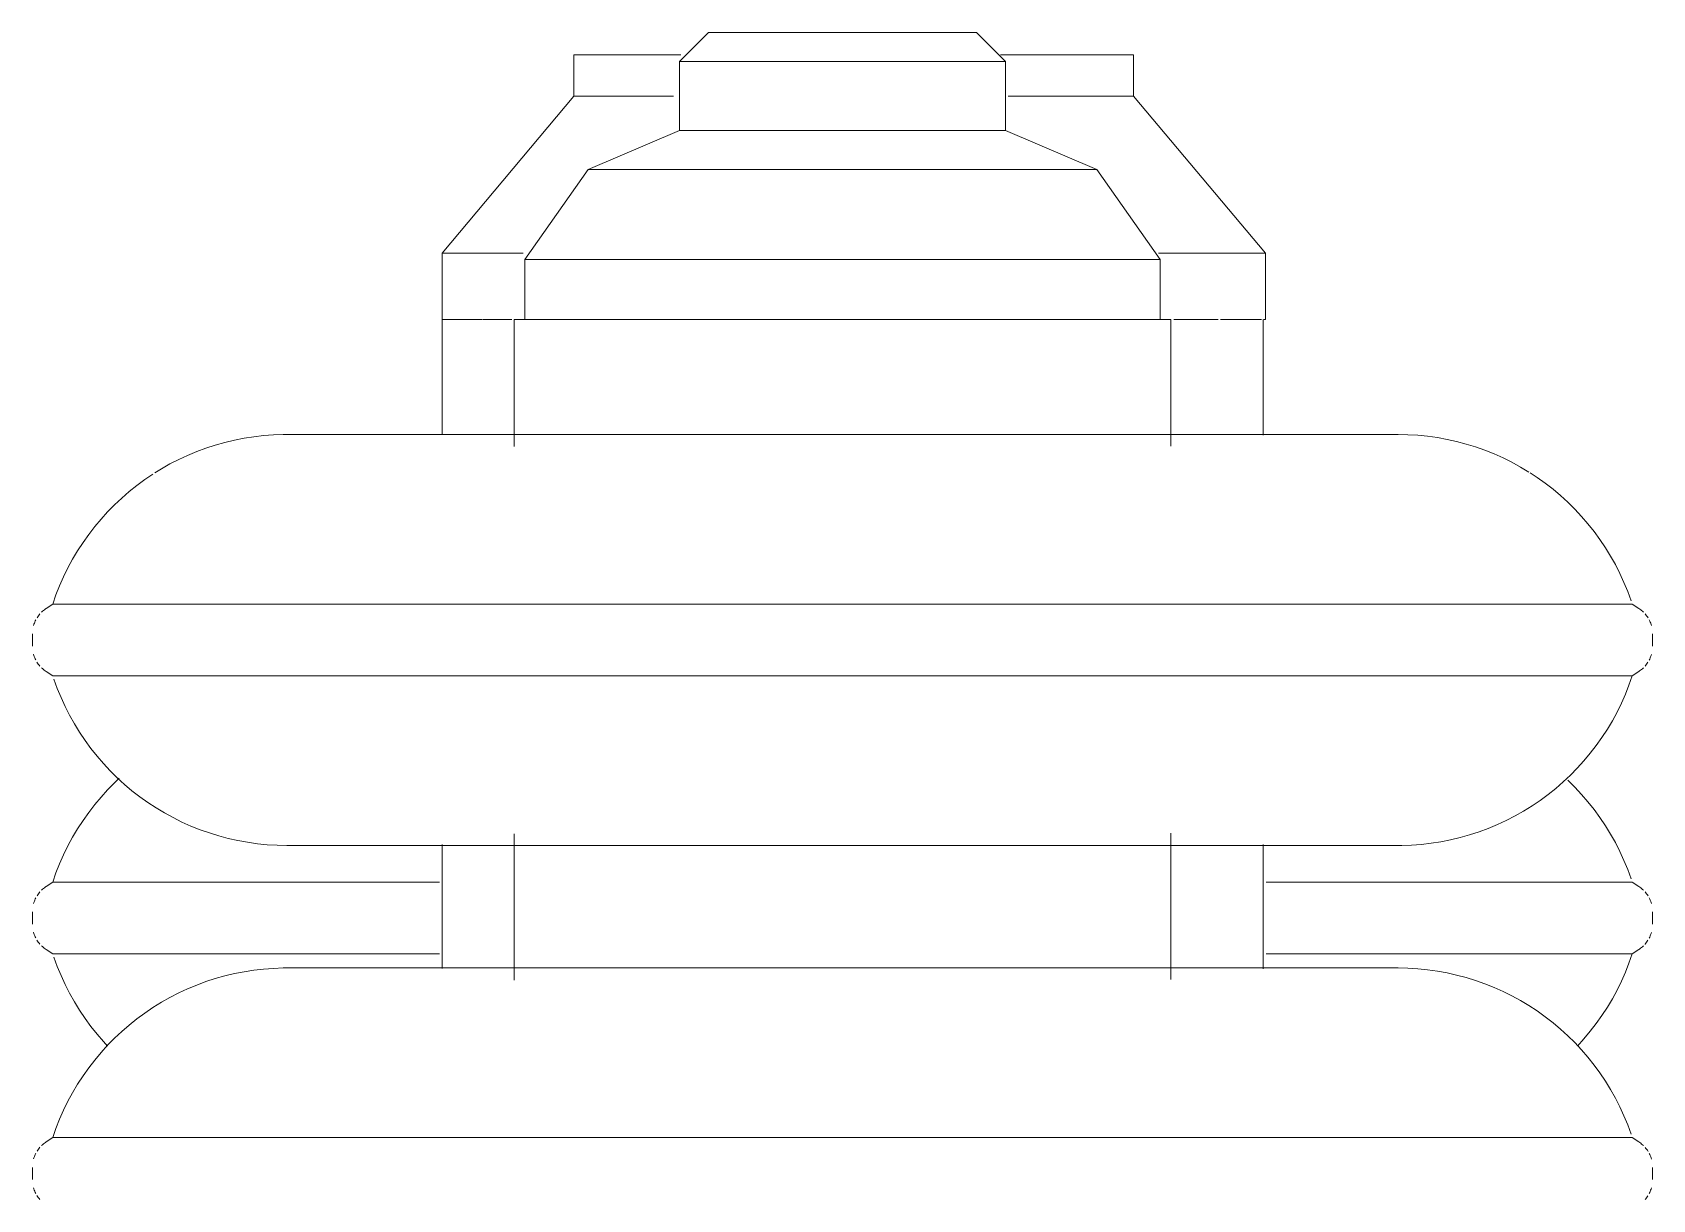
# Model space of a CAD drawing. Header units: inches. Extents: x -1176 to 1507, y -2563 to 978.
# Drawn here: x -785 to -775.13, y -248.4 to -241.29 of the extents above; entities that cross this region are included whole.
import ezdxf

# ---------------------------------------------------------------- set-up
doc = ezdxf.new("R2010")
doc.units = ezdxf.units.IN
doc.header["$MEASUREMENT"] = 0
doc.layers.add('A-GENM', color=13, linetype='Continuous', lineweight=18)

# ---------------------------------------------------------------- blocks, each defined once
blk = doc.blocks.new('Cast_Iron_Radiator_8182 - Cast_Iron_Radiator_8182-V118-2nd Floor Power _ Signal')
at = {"layer": 'A-GENM', "lineweight": 9}
for p, q in [((10.5, 4.9326), (10.463, 4.9326)), ((10.537, 4.9326), (10.5, 4.9326)), ((10.7182, 4.8088), (10.6926, 4.8481)), ((13.5574, 4.8481), (13.5318, 4.8088)), ((13.75, 4.9326), (13.713, 4.9326)), ((13.787, 4.9326), (13.75, 4.9326)), ((13.9682, 4.8088), (13.9426, 4.8481)), ((10.7182, 1), (10.7182, 4.8088)), ((13.5318, 1), (13.5318, 4.8088)), ((13.9682, 1), (13.9682, 4.8088)), ((12.5036, 2.4384), (11.749, 2.4384)), ((15.7015, 2.4384), (14.999, 2.4384)), ((16.1062, 2.4384), (15.7015, 2.4384)), ((15.7015, 2.4384), (15.7015, 2.2911)), ((17.0638, 1.6349), (16.1062, 2.4384)), ((16.1062, 1.9441), (16.1062, 2.4384)), ((15.7015, 2.2961), (15.7015, 2.1923)), ((15.7015, 2.1884), (15.7015, 2.0133)), ((12.5683, 2), (11.6779, 2)), ((15.7015, 2), (14.9279, 2)), ((15.7015, 2), (15.7015, -2)), ((16.0669, 1.9346), (15.7015, 1.9346)), ((16.6168, 1.5495), (16.0669, 1.9346)), ((16.0669, 1.9346), (16.0669, -1.9346)), ((17.3138, 1.6349), (17.0638, 1.6349)), ((17.0638, 1.6349), (17.0638, 1.0281)), ((17.3138, 1.6349), (17.3138, 0.9848)), ((16.8532, 0.9926), (16.6168, 1.5495)), ((16.6168, 1.5495), (16.6168, -1.5495)), ((10.7182, -1), (10.7182, 1)), ((11.7519, -1), (11.7519, 1)), ((12.4981, 1), (12.4981, -1)), ((13.5318, -1), (13.5318, 1)), ((13.9682, -1), (13.9682, 1)), ((15.0019, -1), (15.0019, 1)), ((17.2747, 0.9926), (16.8532, 0.9926)), ((16.8532, 0.9926), (16.8532, -0.9926)), ((17.4515, 0.8158), (17.2747, 0.9926)), ((17.2747, 0.9926), (17.2747, -0.9926)), ((17.4515, 0.8158), (17.4515, -0.8158)), ((17.2747, -0.9926), (17.4515, -0.8158)), ((17.3138, -0.9613), (17.3138, -1.7712)), ((10.7182, -4.8088), (10.7182, -1)), ((13.5318, -4.8088), (13.5318, -1)), ((13.9682, -4.8088), (13.9682, -1)), ((16.6168, -1.5495), (16.8532, -0.9926)), ((16.8532, -0.9926), (17.2747, -0.9926)), ((17.0638, -1.0084), (17.0638, -1.7712)), ((16.0669, -1.9346), (16.6168, -1.5495)), ((16.1062, -2.5747), (17.0638, -1.7712)), ((17.0638, -1.7712), (17.3138, -1.7712)), ((15.7015, -1.9346), (16.0669, -1.9346)), ((16.1062, -2.5747), (16.1062, -1.9237)), ((11.6817, -2), (12.5721, -2)), ((14.9317, -2), (15.7015, -2)), ((15.7015, -2.0166), (15.7015, -2.2867)), ((15.7015, -2.301), (15.7015, -2.4524)), ((15.7015, -2.4358), (15.7015, -2.5509)), ((11.747, -2.5616), (12.5035, -2.5616)), ((14.997, -2.5616), (15.7015, -2.5616)), ((15.7015, -2.5648), (15.7015, -2.5747)), ((15.7015, -2.5747), (16.1062, -2.5747)), ((10.6926, -4.8481), (10.7182, -4.8088)), ((13.5318, -4.8088), (13.5574, -4.8481)), ((13.9426, -4.8481), (13.9682, -4.8088)), ((10.463, -4.9326), (10.5, -4.9326)), ((10.5, -4.9326), (10.537, -4.9326)), ((13.713, -4.9326), (13.75, -4.9326)), ((13.75, -4.9326), (13.787, -4.9326))]:
    blk.add_line(p, q, dxfattribs=at)
at = {"layer": 'A-GENM', "lineweight": 9, "flags": 128}
for points in [[(10.3414, 4.8872), (10.3471, 4.892), (10.353, 4.8965), (10.359, 4.9008), (10.3653, 4.9048)], [(10.3782, 4.9121), (10.3849, 4.9154), (10.3916, 4.9184), (10.3986, 4.9211), (10.4056, 4.9235), (10.4127, 4.9257)], [(10.5883, 4.9254), (10.5953, 4.9232), (10.6023, 4.9207), (10.6092, 4.918), (10.616, 4.915), (10.6227, 4.9117)], [(10.6355, 4.9043), (10.6417, 4.9002), (10.6478, 4.8959), (10.6537, 4.8914), (10.6593, 4.8866)], [(10.6701, 4.8764), (10.6751, 4.8709), (10.68, 4.8653), (10.6846, 4.8595), (10.689, 4.8535), (10.6926, 4.8481)], [(13.5574, 4.8481), (13.5616, 4.8543), (13.566, 4.8603), (13.5706, 4.866), (13.5755, 4.8716), (13.5806, 4.877)], [(13.5914, 4.8872), (13.5971, 4.892), (13.603, 4.8965), (13.609, 4.9008), (13.6153, 4.9048)], [(13.6282, 4.9121), (13.6349, 4.9154), (13.6416, 4.9184), (13.6486, 4.9211), (13.6556, 4.9235), (13.6627, 4.9257)], [(13.8383, 4.9254), (13.8453, 4.9232), (13.8523, 4.9207), (13.8592, 4.918), (13.866, 4.915), (13.8727, 4.9117)], [(13.8855, 4.9043), (13.8917, 4.9002), (13.8978, 4.8959), (13.9037, 4.8914), (13.9093, 4.8866)], [(13.9201, 4.8764), (13.9251, 4.8709), (13.93, 4.8653), (13.9346, 4.8595), (13.939, 4.8535), (13.9426, 4.8481)], [(10.7182, 4.8088), (10.7748, 4.789), (10.8306, 4.7669), (10.8855, 4.7427), (10.9394, 4.7163), (10.9921, 4.6877), (11.0437, 4.6571), (11.094, 4.6244), (11.143, 4.5897), (11.1905, 4.5531), (11.2366, 4.5146), (11.281, 4.4744), (11.3238, 4.4323), (11.3649, 4.3886), (11.4043, 4.3433), (11.4417, 4.2965), (11.4773, 4.2482), (11.5109, 4.1985), (11.5425, 4.1475), (11.5721, 4.0952), (11.5995, 4.0419), (11.6247, 3.9875), (11.6478, 3.9321), (11.6687, 3.8758), (11.6872, 3.8188), (11.7035, 3.761), (11.7174, 3.7027), (11.7291, 3.6438), (11.7383, 3.5845), (11.7452, 3.5249), (11.7496, 3.4651), (11.7517, 3.4051), (11.7519, 3.3831)], [(12.4981, 3.3831), (12.4993, 3.4431), (12.5029, 3.5029), (12.5089, 3.5626), (12.5173, 3.6221), (12.528, 3.6811), (12.5411, 3.7396), (12.5565, 3.7976), (12.5743, 3.8549), (12.5943, 3.9115), (12.6165, 3.9672), (12.641, 4.022), (12.6676, 4.0757), (12.6964, 4.1284), (12.7272, 4.1799), (12.7601, 4.23), (12.795, 4.2789), (12.8318, 4.3263), (12.8704, 4.3722), (12.9109, 4.4165), (12.953, 4.4591), (12.9969, 4.5), (13.0424, 4.5392), (13.0894, 4.5765), (13.1378, 4.6119), (13.1877, 4.6453), (13.2388, 4.6767), (13.2911, 4.706), (13.3446, 4.7332), (13.3991, 4.7583), (13.4546, 4.7811), (13.5109, 4.8018)], [(13.9682, 4.8088), (14.0248, 4.789), (14.0806, 4.7669), (14.1355, 4.7427), (14.1894, 4.7163), (14.2421, 4.6877), (14.2937, 4.6571), (14.344, 4.6244), (14.393, 4.5897), (14.4405, 4.5531), (14.4866, 4.5146), (14.531, 4.4744), (14.5738, 4.4323), (14.6149, 4.3886), (14.6543, 4.3433), (14.6917, 4.2965), (14.7273, 4.2482), (14.7609, 4.1985)], [(14.7674, 4.1881), (14.7925, 4.1475), (14.8221, 4.0952), (14.8495, 4.0419), (14.8747, 3.9875), (14.8978, 3.9321), (14.9187, 3.8758), (14.9372, 3.8188), (14.9535, 3.761), (14.9674, 3.7027), (14.9791, 3.6438), (14.9883, 3.5845), (14.9952, 3.5249), (14.9996, 3.4651), (15.0017, 3.4051), (15.0019, 3.3831)], [(11.7519, 3.3831), (11.7519, 3.3812), (11.7519, 3.3755), (11.7519, 3.3659), (11.7519, 3.3526), (11.7519, 3.3356), (11.7519, 3.3148), (11.7519, 3.2903), (11.7519, 3.2621), (11.7519, 3.2303), (11.7519, 3.195), (11.7519, 3.1561), (11.7519, 3.1138), (11.7519, 3.0681), (11.7519, 3.0191), (11.7519, 2.9668), (11.7519, 2.9115), (11.7519, 2.853), (11.7519, 2.7916), (11.7519, 2.7273), (11.7519, 2.6603), (11.7519, 2.5906), (11.7519, 2.5184), (11.7519, 2.4437)], [(11.7519, 1), (11.7519, 1.0953), (11.7519, 1.1904), (11.7519, 1.2853), (11.7519, 1.3797), (11.7519, 1.4734), (11.7519, 1.5665), (11.7519, 1.6586), (11.7519, 1.7496), (11.7519, 1.8395), (11.7519, 1.928), (11.7519, 2.015), (11.7519, 2.1005), (11.7519, 2.1841), (11.7519, 2.2659), (11.7519, 2.3456), (11.7519, 2.4232), (11.7519, 2.4985), (11.7519, 2.5714), (11.7519, 2.6418), (11.7519, 2.7095), (11.7519, 2.7745), (11.7519, 2.8367), (11.7519, 2.896), (11.7519, 2.9522), (11.7519, 3.0053), (11.7519, 3.0552), (11.7519, 3.1018), (11.7519, 3.145), (11.7519, 3.1848), (11.7519, 3.2211), (11.7519, 3.2539), (11.7519, 3.283), (11.7519, 3.3085), (11.7519, 3.3303), (11.7519, 3.3484), (11.7519, 3.3627), (11.7519, 3.3733), (11.7519, 3.38), (11.7519, 3.3829), (11.7519, 3.3831)], [(12.4981, 2.4384), (12.4981, 2.4985), (12.4981, 2.5714), (12.4981, 2.6418), (12.4981, 2.7095), (12.4981, 2.7745), (12.4981, 2.8367), (12.4981, 2.896), (12.4981, 2.9522), (12.4981, 3.0053), (12.4981, 3.0552), (12.4981, 3.1018), (12.4981, 3.145), (12.4981, 3.1848), (12.4981, 3.2211), (12.4981, 3.2539), (12.4981, 3.283), (12.4981, 3.3085), (12.4981, 3.3303), (12.4981, 3.3484), (12.4981, 3.3627), (12.4981, 3.3733), (12.4981, 3.38), (12.4981, 3.3829), (12.4981, 3.3831)], [(12.4981, 3.3831), (12.4981, 3.3812), (12.4981, 3.3755), (12.4981, 3.3659), (12.4981, 3.3526), (12.4981, 3.3356), (12.4981, 3.3148), (12.4981, 3.2903), (12.4981, 3.2621), (12.4981, 3.2303), (12.4981, 3.195), (12.4981, 3.1561), (12.4981, 3.1138), (12.4981, 3.0681), (12.4981, 3.0191), (12.4981, 2.9668), (12.4981, 2.9115), (12.4981, 2.853), (12.4981, 2.7916), (12.4981, 2.7273), (12.4981, 2.6603), (12.4981, 2.5906), (12.4981, 2.5184), (12.4981, 2.4437), (12.4981, 2.3667), (12.4981, 2.2876), (12.4981, 2.2064), (12.4981, 2.1232), (12.4981, 2.0383), (12.4981, 1.9517), (12.4981, 1.8635), (12.4981, 1.774), (12.4981, 1.6833), (12.4981, 1.5914), (12.4981, 1.4986), (12.4981, 1.405), (12.4981, 1.3108), (12.4981, 1.2161), (12.4981, 1.121), (12.4981, 1.0257), (12.4981, 1)], [(15.0019, 3.3831), (15.0019, 3.3812), (15.0019, 3.3755), (15.0019, 3.3659), (15.0019, 3.3526), (15.0019, 3.3356), (15.0019, 3.3148), (15.0019, 3.2903), (15.0019, 3.2621), (15.0019, 3.2303), (15.0019, 3.195), (15.0019, 3.1561), (15.0019, 3.1138), (15.0019, 3.0681), (15.0019, 3.0191), (15.0019, 2.9668), (15.0019, 2.9115), (15.0019, 2.853), (15.0019, 2.7916), (15.0019, 2.7273), (15.0019, 2.6603), (15.0019, 2.5906), (15.0019, 2.5184), (15.0019, 2.4437)], [(15.0019, 1), (15.0019, 1.0953), (15.0019, 1.1904), (15.0019, 1.2853), (15.0019, 1.3797), (15.0019, 1.4734), (15.0019, 1.5665), (15.0019, 1.6586), (15.0019, 1.7496), (15.0019, 1.8395), (15.0019, 1.928), (15.0019, 2.015), (15.0019, 2.1005), (15.0019, 2.1841), (15.0019, 2.2659), (15.0019, 2.3456), (15.0019, 2.4232), (15.0019, 2.4985), (15.0019, 2.5714), (15.0019, 2.6418), (15.0019, 2.7095), (15.0019, 2.7745), (15.0019, 2.8367), (15.0019, 2.896), (15.0019, 2.9522), (15.0019, 3.0053), (15.0019, 3.0552), (15.0019, 3.1018), (15.0019, 3.145), (15.0019, 3.1848), (15.0019, 3.2211), (15.0019, 3.2539), (15.0019, 3.283), (15.0019, 3.3085), (15.0019, 3.3303), (15.0019, 3.3484), (15.0019, 3.3627), (15.0019, 3.3733), (15.0019, 3.38), (15.0019, 3.3829), (15.0019, 3.3831)], [(11.7519, -3.3831), (11.7519, -3.3812), (11.7519, -3.3755), (11.7519, -3.3659), (11.7519, -3.3526), (11.7519, -3.3356), (11.7519, -3.3148), (11.7519, -3.2903), (11.7519, -3.2621), (11.7519, -3.2303), (11.7519, -3.195), (11.7519, -3.1561), (11.7519, -3.1138), (11.7519, -3.0681), (11.7519, -3.0191), (11.7519, -2.9668), (11.7519, -2.9115), (11.7519, -2.853), (11.7519, -2.7916), (11.7519, -2.7273), (11.7519, -2.6603), (11.7519, -2.5906), (11.7519, -2.5184), (11.7519, -2.4437), (11.7519, -2.3667), (11.7519, -2.2876), (11.7519, -2.2064), (11.7519, -2.1232), (11.7519, -2.0383), (11.7519, -1.9517), (11.7519, -1.8635), (11.7519, -1.774), (11.7519, -1.6833), (11.7519, -1.5914), (11.7519, -1.4986), (11.7519, -1.405), (11.7519, -1.3108), (11.7519, -1.2161), (11.7519, -1.121), (11.7519, -1.0257), (11.7519, -1)], [(12.4981, -1), (12.4981, -1.0953), (12.4981, -1.1904), (12.4981, -1.2853), (12.4981, -1.3797), (12.4981, -1.4734), (12.4981, -1.5665), (12.4981, -1.6586), (12.4981, -1.7496), (12.4981, -1.8395), (12.4981, -1.928), (12.4981, -2.015), (12.4981, -2.1005), (12.4981, -2.1841), (12.4981, -2.2659), (12.4981, -2.3456), (12.4981, -2.4232), (12.4981, -2.4985), (12.4981, -2.5714), (12.4981, -2.6418), (12.4981, -2.7095), (12.4981, -2.7745), (12.4981, -2.8367), (12.4981, -2.896), (12.4981, -2.9522), (12.4981, -3.0053), (12.4981, -3.0552), (12.4981, -3.1018), (12.4981, -3.145), (12.4981, -3.1848), (12.4981, -3.2211), (12.4981, -3.2539), (12.4981, -3.283), (12.4981, -3.3085), (12.4981, -3.3303), (12.4981, -3.3484), (12.4981, -3.3627), (12.4981, -3.3733), (12.4981, -3.38), (12.4981, -3.3829), (12.4981, -3.3831)], [(15.0019, -3.3831), (15.0019, -3.3812), (15.0019, -3.3755), (15.0019, -3.3659), (15.0019, -3.3526), (15.0019, -3.3356), (15.0019, -3.3148), (15.0019, -3.2903), (15.0019, -3.2621), (15.0019, -3.2303), (15.0019, -3.195), (15.0019, -3.1561), (15.0019, -3.1138), (15.0019, -3.0681), (15.0019, -3.0191), (15.0019, -2.9668), (15.0019, -2.9115), (15.0019, -2.853), (15.0019, -2.7916), (15.0019, -2.7273), (15.0019, -2.6603), (15.0019, -2.5906), (15.0019, -2.5184), (15.0019, -2.4437), (15.0019, -2.3667), (15.0019, -2.2876), (15.0019, -2.2064), (15.0019, -2.1232), (15.0019, -2.0383), (15.0019, -1.9517), (15.0019, -1.8635), (15.0019, -1.774), (15.0019, -1.6833), (15.0019, -1.5914), (15.0019, -1.4986), (15.0019, -1.405), (15.0019, -1.3108), (15.0019, -1.2161), (15.0019, -1.121), (15.0019, -1.0257), (15.0019, -1)], [(12.4981, -3.3831), (12.4981, -3.3812), (12.4981, -3.3755), (12.4981, -3.3659), (12.4981, -3.3526), (12.4981, -3.3356), (12.4981, -3.3148), (12.4981, -3.2903), (12.4981, -3.2621), (12.4981, -3.2303), (12.4981, -3.195), (12.4981, -3.1561), (12.4981, -3.1138), (12.4981, -3.0681), (12.4981, -3.0191), (12.4981, -2.9668), (12.4981, -2.9115), (12.4981, -2.853), (12.4981, -2.7916), (12.4981, -2.7273), (12.4981, -2.6603), (12.4981, -2.5906), (12.4981, -2.5616)], [(11.7519, -2.5714), (11.7519, -2.6418), (11.7519, -2.7095), (11.7519, -2.7745), (11.7519, -2.8367), (11.7519, -2.896), (11.7519, -2.9522), (11.7519, -3.0053), (11.7519, -3.0552), (11.7519, -3.1018), (11.7519, -3.145), (11.7519, -3.1848), (11.7519, -3.2211), (11.7519, -3.2539), (11.7519, -3.283), (11.7519, -3.3085), (11.7519, -3.3303), (11.7519, -3.3484), (11.7519, -3.3627), (11.7519, -3.3733), (11.7519, -3.38), (11.7519, -3.3829), (11.7519, -3.3831)], [(15.0019, -2.5714), (15.0019, -2.6418), (15.0019, -2.7095), (15.0019, -2.7745), (15.0019, -2.8367), (15.0019, -2.896), (15.0019, -2.9522), (15.0019, -3.0053), (15.0019, -3.0552), (15.0019, -3.1018), (15.0019, -3.145), (15.0019, -3.1848), (15.0019, -3.2211), (15.0019, -3.2539), (15.0019, -3.283), (15.0019, -3.3085), (15.0019, -3.3303), (15.0019, -3.3484), (15.0019, -3.3627), (15.0019, -3.3733), (15.0019, -3.38), (15.0019, -3.3829), (15.0019, -3.3831)], [(11.7519, -3.3831), (11.7507, -3.4431), (11.7471, -3.5028)], [(13.5318, -4.8088), (13.4752, -4.789), (13.4194, -4.7669), (13.3645, -4.7427), (13.3106, -4.7163), (13.2579, -4.6877), (13.2063, -4.6571), (13.156, -4.6244), (13.107, -4.5897), (13.0595, -4.5531), (13.0134, -4.5146), (12.969, -4.4744), (12.9262, -4.4323), (12.8851, -4.3886), (12.8457, -4.3433), (12.8083, -4.2965), (12.7727, -4.2482), (12.7391, -4.1985), (12.7075, -4.1475), (12.6779, -4.0952), (12.6505, -4.0419), (12.6253, -3.9875), (12.6022, -3.9321), (12.5813, -3.8758), (12.5628, -3.8188), (12.5465, -3.761), (12.5326, -3.7027), (12.5209, -3.6438), (12.5117, -3.5845), (12.5048, -3.5249), (12.5004, -3.4651), (12.4983, -3.4051), (12.4981, -3.3831)], [(15.0019, -3.3831), (15.0007, -3.4431), (14.9971, -3.5029), (14.9911, -3.5626), (14.9827, -3.6221), (14.972, -3.6811), (14.9589, -3.7396), (14.9435, -3.7976), (14.9257, -3.8549), (14.9057, -3.9115), (14.8835, -3.9672), (14.859, -4.022), (14.8324, -4.0757), (14.8036, -4.1284), (14.7728, -4.1799)], [(11.7471, -3.5029), (11.7411, -3.5626), (11.7327, -3.6221), (11.722, -3.6811), (11.7089, -3.7396), (11.6935, -3.7976), (11.6757, -3.8549), (11.6557, -3.9115), (11.6335, -3.9672), (11.609, -4.022), (11.5824, -4.0757), (11.5536, -4.1284), (11.5228, -4.1799), (11.4899, -4.23), (11.455, -4.2789), (11.4182, -4.3263), (11.3796, -4.3722), (11.3391, -4.4165), (11.297, -4.4591), (11.2531, -4.5), (11.2076, -4.5392), (11.1606, -4.5765), (11.1122, -4.6119), (11.0623, -4.6453), (11.0112, -4.6767), (10.9589, -4.706), (10.9054, -4.7332), (10.8509, -4.7583), (10.7954, -4.7811), (10.7391, -4.8018)], [(14.7674, -4.1881), (14.7399, -4.23), (14.705, -4.2789), (14.6682, -4.3263), (14.6296, -4.3722), (14.5891, -4.4165), (14.547, -4.4591), (14.5031, -4.5), (14.4576, -4.5392), (14.4106, -4.5765), (14.3622, -4.6119), (14.3123, -4.6453), (14.2612, -4.6767), (14.2089, -4.706), (14.1554, -4.7332), (14.1009, -4.7583), (14.0454, -4.7811), (13.9891, -4.8018)], [(10.3645, -4.9043), (10.3583, -4.9002), (10.3522, -4.8959), (10.3463, -4.8914), (10.3407, -4.8866)], [(10.4117, -4.9254), (10.4047, -4.9232), (10.3977, -4.9207), (10.3908, -4.918), (10.384, -4.915), (10.3773, -4.9117)], [(10.6218, -4.9121), (10.6151, -4.9154), (10.6084, -4.9184), (10.6014, -4.9211), (10.5944, -4.9235), (10.5873, -4.9257)], [(10.6586, -4.8872), (10.6529, -4.892), (10.647, -4.8965), (10.641, -4.9008), (10.6347, -4.9048)], [(10.6926, -4.8481), (10.6884, -4.8543), (10.684, -4.8603), (10.6794, -4.866), (10.6745, -4.8716), (10.6694, -4.877)], [(13.5799, -4.8764), (13.5749, -4.8709), (13.57, -4.8653), (13.5654, -4.8595), (13.561, -4.8535), (13.5574, -4.8481)], [(13.6145, -4.9043), (13.6083, -4.9002), (13.6022, -4.8959), (13.5963, -4.8914), (13.5907, -4.8866)], [(13.6617, -4.9254), (13.6547, -4.9232), (13.6477, -4.9207), (13.6408, -4.918), (13.634, -4.915), (13.6273, -4.9117)], [(13.8718, -4.9121), (13.8651, -4.9154), (13.8584, -4.9184), (13.8514, -4.9211), (13.8444, -4.9235), (13.8373, -4.9257)], [(13.9086, -4.8872), (13.9029, -4.892), (13.897, -4.8965), (13.891, -4.9008), (13.8847, -4.9048)], [(13.9426, -4.8481), (13.9384, -4.8543), (13.934, -4.8603), (13.9294, -4.866), (13.9245, -4.8716), (13.9194, -4.877)]]:
    blk.add_lwpolyline(points, dxfattribs=at)
blk = doc.blocks.new('Cast_Iron_Radiator_8182 - Cast_Iron_Radiator_8182-V119-2nd Floor Power _ Signal')
at = {"layer": 'A-GENM', "lineweight": 9}
for p, q in [((-5.9426, 4.8481), (-5.9682, 4.8088)), ((-5.75, 4.9326), (-5.787, 4.9326)), ((-5.713, 4.9326), (-5.75, 4.9326)), ((-5.5318, 4.8088), (-5.5574, 4.8481)), ((-5.9682, 2.5807), (-5.9682, 4.8088)), ((-5.5318, 2.5807), (-5.5318, 4.8088)), ((-6.5891, 4.4165), (-6.547, 4.4591)), ((-5.9682, -4.8088), (-5.9682, -2.4534)), ((-5.5318, -4.8088), (-5.5318, -2.4534)), ((-5.9682, -4.8088), (-5.9426, -4.8481)), ((-5.5574, -4.8481), (-5.5318, -4.8088)), ((-5.787, -4.9326), (-5.75, -4.9326)), ((-5.75, -4.9326), (-5.713, -4.9326))]:
    blk.add_line(p, q, dxfattribs=at)
at = {"layer": 'A-GENM', "lineweight": 9, "flags": 128}
for points in [[(-5.9426, 4.8481), (-5.9384, 4.8543), (-5.934, 4.8603), (-5.9294, 4.866), (-5.9245, 4.8716), (-5.9194, 4.877)], [(-5.9086, 4.8872), (-5.9029, 4.892), (-5.897, 4.8965), (-5.891, 4.9008), (-5.8847, 4.9048)], [(-5.8718, 4.9121), (-5.8651, 4.9154), (-5.8584, 4.9184), (-5.8514, 4.9211), (-5.8444, 4.9235), (-5.8373, 4.9257)], [(-5.6617, 4.9254), (-5.6547, 4.9232), (-5.6477, 4.9207), (-5.6408, 4.918), (-5.634, 4.915), (-5.6273, 4.9117)], [(-5.6145, 4.9043), (-5.6083, 4.9002), (-5.6022, 4.8959), (-5.5963, 4.8914), (-5.5907, 4.8866), (-5.5899, 4.8858)], [(-5.5799, 4.8764), (-5.5749, 4.8709), (-5.57, 4.8653), (-5.5654, 4.8595), (-5.561, 4.8535), (-5.5574, 4.8481)], [(-6.5469, 4.4592), (-6.5031, 4.5), (-6.4576, 4.5392), (-6.4106, 4.5765), (-6.3622, 4.6119), (-6.3123, 4.6453), (-6.2612, 4.6767), (-6.2089, 4.706), (-6.1554, 4.7332), (-6.1009, 4.7583), (-6.0454, 4.7811), (-5.9891, 4.8018)], [(-5.5318, 4.8088), (-5.4752, 4.789), (-5.4194, 4.7669), (-5.3645, 4.7427), (-5.3106, 4.7163), (-5.2579, 4.6877), (-5.2063, 4.6571), (-5.156, 4.6244), (-5.107, 4.5897), (-5.0595, 4.5531), (-5.0134, 4.5146), (-4.9694, 4.4748)], [(-5.9682, -4.8088), (-6.0248, -4.789), (-6.0806, -4.7669), (-6.1355, -4.7427), (-6.1894, -4.7163), (-6.2421, -4.6877), (-6.2937, -4.6571), (-6.344, -4.6244), (-6.393, -4.5897), (-6.4405, -4.5531), (-6.4866, -4.5146), (-6.531, -4.4744), (-6.5738, -4.4323), (-6.6008, -4.4036)], [(-4.9697, -4.4746), (-4.9969, -4.5), (-5.0424, -4.5392), (-5.0894, -4.5765), (-5.1378, -4.6119), (-5.1877, -4.6453), (-5.2388, -4.6767), (-5.2911, -4.706), (-5.3446, -4.7332), (-5.3991, -4.7583), (-5.4546, -4.7811), (-5.5109, -4.8018)], [(-5.9201, -4.8764), (-5.9251, -4.8709), (-5.93, -4.8653), (-5.9346, -4.8595), (-5.939, -4.8535), (-5.9426, -4.8481)], [(-5.8855, -4.9043), (-5.8917, -4.9002), (-5.8978, -4.8959), (-5.9037, -4.8914), (-5.9093, -4.8866)], [(-5.8383, -4.9254), (-5.8453, -4.9232), (-5.8523, -4.9207), (-5.8592, -4.918), (-5.866, -4.915), (-5.8727, -4.9117)], [(-5.6282, -4.9121), (-5.6349, -4.9154), (-5.6416, -4.9184), (-5.6486, -4.9211), (-5.6556, -4.9235), (-5.6627, -4.9257)], [(-5.5914, -4.8872), (-5.5971, -4.892), (-5.603, -4.8965), (-5.609, -4.9008), (-5.6153, -4.9048)], [(-5.5574, -4.8481), (-5.5616, -4.8543), (-5.566, -4.8603), (-5.5706, -4.866), (-5.5755, -4.8716), (-5.5806, -4.877)]]:
    blk.add_lwpolyline(points, dxfattribs=at)

msp = doc.modelspace()

# ---------------------------------------------------------------- block references
at = {"layer": 'A-GENM', "lineweight": 9}
for name, p, rotation in [('Cast_Iron_Radiator_8182 - Cast_Iron_Radiator_8182-V118-2nd Floor Power _ Signal', (-780.0664, -258.7452), 89.9999999999999), ('Cast_Iron_Radiator_8182 - Cast_Iron_Radiator_8182-V119-2nd Floor Power _ Signal', (-780.0664, -252.4389), 269.9999999999999)]:
    msp.add_blockref(name, p, dxfattribs=dict(at, rotation=rotation))

doc.saveas('drawing.dxf')
